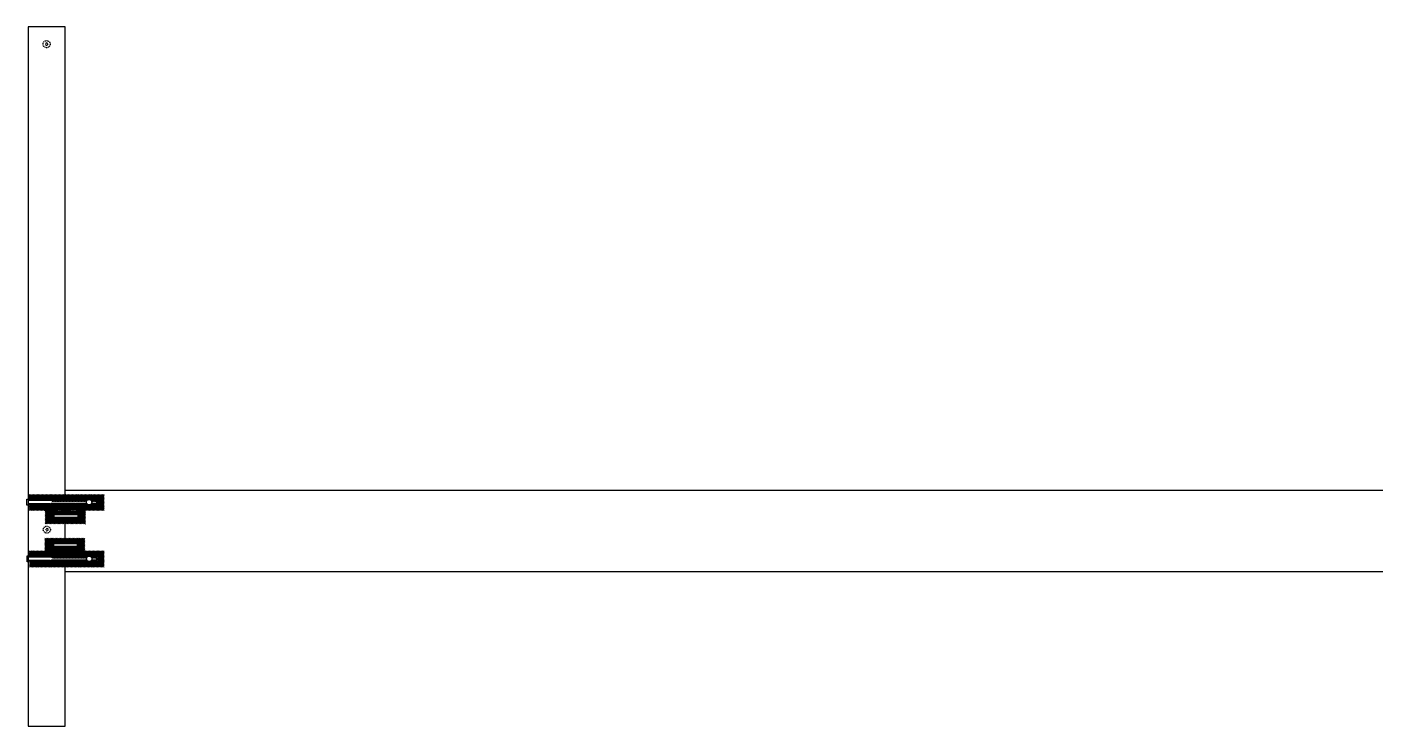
# Model space of a CAD drawing. Header units: centimetres. Extents: x -363 to 1254, y -305 to 549.
# Drawn here: x 572.5 to 755.7, y 212.3 to 307.3 of the extents above; entities that cross this region are included whole.
import ezdxf

# ---------------------------------------------------------------- set-up
doc = ezdxf.new("R2010")
doc.units = ezdxf.units.CM
doc.header["$MEASUREMENT"] = 0
doc.linetypes.add('HIDDEN2', pattern=[0.1875, 0.125, -0.0625])
for name, color, linetype in [('A-furn', 8, 'Continuous'), ('Lineeprosp', 6, 'Continuous'), ('retini', 245, 'Continuous'), ('viti', 3, 'Continuous'), ('viti e cerniere', 3, 'Continuous')]:
    doc.layers.add(name, color=color, linetype=linetype)

msp = doc.modelspace()

# ---------------------------------------------------------------- hatches: boundary and pattern name
at = {"layer": 'retini'}
h = msp.add_hatch(dxfattribs=at)
h.set_pattern_fill('ANSI31', color=256)
h.set_pattern_definition([(45, (-31.93037, 81.86892), (-0.088388348, 0.088388348), [])])
h.paths.add_polyline_path([(577.72, 243.73), (572.81, 243.73), (572.77, 243), (577.73, 243)])
h.paths.add_polyline_path([(577.73, 242.33), (572.85, 242.33), (572.85, 241.54), (577.73, 241.54)])
edge = h.paths.add_edge_path()
edge.add_arc((580.98, 242.67), 0.371, 64.0688, 115.9312)
edge.add_line((580.82, 243), (577.73, 243))
edge.add_line((577.73, 243), (577.72, 243.73))
edge.add_line((577.72, 243.73), (583.02, 243.73))
edge.add_line((583.02, 243.73), (583.02, 241.54))
edge.add_line((583.02, 241.54), (577.73, 241.54))
edge.add_line((577.73, 241.54), (577.73, 242.33))
edge.add_line((577.73, 242.33), (580.82, 242.33))
edge.add_arc((580.98, 242.67), 0.371, 245.1507, 294.8493)
edge.add_line((581.14, 242.33), (582.13, 242.33))
edge.add_line((582.13, 242.33), (582.13, 243))
edge.add_line((582.13, 243), (581.14, 243))
h = msp.add_hatch(dxfattribs=at)
h.set_pattern_fill('ANSI31', color=256)
h.set_pattern_definition([(45, (-31.77853, 77.55728), (-0.088388348, 0.088388348), [])])
h.paths.add_polyline_path([(577.88, 240.39), (575.81, 240.39), (575.81, 241.23), (577.87, 241.23), (577.87, 241.5), (575.01, 241.54), (575.01, 239.73), (577.88, 239.73)])
h.paths.add_polyline_path([(580.48, 241.54), (577.87, 241.5), (577.87, 241.23), (579.81, 241.23), (579.81, 240.39), (577.88, 240.39), (577.88, 239.73), (580.48, 239.73)])
h = msp.add_hatch(dxfattribs=at)
h.set_pattern_fill('ANSI31', color=256)
h.set_pattern_definition([(45, (-31.83867, 73.59645), (-0.088388348, 0.088388348), [])])
h.paths.add_polyline_path([(577.82, 236.42), (575.75, 236.42), (575.75, 237.27), (577.81, 237.27), (577.81, 237.8), (574.95, 237.8), (574.96, 236.04), (577.82, 236.1)])
h.paths.add_polyline_path([(580.42, 237.8), (577.81, 237.8), (577.81, 237.27), (579.75, 237.27), (579.75, 236.42), (577.82, 236.42), (577.82, 236.1), (580.42, 236.05)])
h = msp.add_hatch(dxfattribs=at)
h.set_pattern_fill('ANSI31', color=256)
h.set_pattern_definition([(45, (-31.90819, 74.1867), (-0.088388348, 0.088388348), [])])
h.paths.add_polyline_path([(577.75, 236.05), (572.84, 236.05), (572.8, 235.32), (577.75, 235.32)])
h.paths.add_polyline_path([(577.75, 234.65), (572.88, 234.65), (572.88, 233.86), (577.75, 233.86)])
edge = h.paths.add_edge_path()
edge.add_arc((581, 234.99), 0.371, 64.0688, 115.9312)
edge.add_line((580.84, 235.32), (577.75, 235.32))
edge.add_line((577.75, 235.32), (577.75, 236.05))
edge.add_line((577.75, 236.05), (583.04, 236.05))
edge.add_line((583.04, 236.05), (583.04, 233.86))
edge.add_line((583.04, 233.86), (577.75, 233.86))
edge.add_line((577.75, 233.86), (577.75, 234.65))
edge.add_line((577.75, 234.65), (580.85, 234.65))
edge.add_arc((581, 234.99), 0.371, 245.1507, 294.8493)
edge.add_line((581.16, 234.65), (582.16, 234.65))
edge.add_line((582.16, 234.65), (582.16, 235.32))
edge.add_line((582.16, 235.32), (581.16, 235.32))

# ---------------------------------------------------------------- linework, layer by layer
at = {"layer": 'A-furn'}
for p, q in [((572.72, 307.26), (572.72, 212.26)), ((577.72, 307.26), (572.72, 307.26)), ((577.72, 243), (577.72, 307.26)), ((781.72, 244.26), (577.72, 244.26)), ((577.72, 241.21), (577.72, 242.34)), ((577.72, 237.21), (577.72, 240.38)), ((577.72, 235.31), (577.72, 236.51)), ((577.72, 212.26), (577.72, 234.66)), ((577.72, 233.26), (776.72, 233.26)), ((572.72, 212.26), (577.72, 212.26))]:
    msp.add_line(p, q, dxfattribs=at)
at = {"layer": 'Lineeprosp'}
for p, q in [((572.72, 243), (580.8, 243)), ((580.81, 242.34), (572.72, 242.35)), ((581.16, 243), (582.13, 243)), ((582.13, 242.35), (581.16, 242.35)), ((582.13, 243), (582.13, 242.35)), ((575.82, 241.21), (575.82, 240.38)), ((579.81, 241.21), (575.82, 241.21)), ((575.82, 240.38), (579.81, 240.38)), ((579.81, 240.38), (579.81, 241.21)), ((575.75, 237.26), (575.75, 236.43)), ((579.74, 237.26), (575.75, 237.26)), ((575.75, 236.43), (579.74, 236.43)), ((579.74, 236.43), (579.74, 237.26)), ((572.74, 235.31), (580.82, 235.31)), ((580.83, 234.66), (572.74, 234.66)), ((581.18, 235.31), (582.15, 235.31)), ((582.15, 234.66), (581.18, 234.66)), ((582.15, 235.31), (582.15, 234.66))]:
    msp.add_line(p, q, dxfattribs=at)
at = {"layer": 'viti'}
for p, q in [((576.18, 242.82), (576.29, 242.82)), ((576.38, 242.82), (576.5, 242.82)), ((576.59, 242.82), (576.71, 242.82)), ((576.8, 242.82), (576.92, 242.82)), ((577.01, 242.82), (577.12, 242.82)), ((577.21, 242.82), (577.33, 242.82)), ((577.42, 242.82), (577.54, 242.82)), ((577.63, 242.82), (577.74, 242.82)), ((577.83, 242.82), (577.95, 242.82)), ((578.04, 242.82), (578.16, 242.82)), ((578.25, 242.82), (578.36, 242.82)), ((578.45, 242.82), (578.57, 242.82)), ((578.66, 242.82), (578.78, 242.82)), ((578.87, 242.82), (578.98, 242.82)), ((579.07, 242.82), (579.19, 242.82)), ((579.28, 242.82), (579.4, 242.82)), ((579.49, 242.82), (579.6, 242.82)), ((579.7, 242.82), (579.81, 242.82)), ((579.9, 242.82), (580.02, 242.82)), ((580.11, 242.82), (580.23, 242.82)), ((580.32, 242.82), (580.43, 242.82)), ((580.52, 242.82), (580.64, 242.82)), ((581.35, 242.82), (581.47, 242.82)), ((581.56, 242.82), (581.67, 242.82)), ((581.76, 242.82), (581.88, 242.82)), ((576.2, 235.13), (576.32, 235.13)), ((576.41, 235.13), (576.52, 235.13)), ((576.61, 235.13), (576.73, 235.13)), ((576.82, 235.13), (576.94, 235.13)), ((577.03, 235.13), (577.14, 235.13)), ((577.23, 235.13), (577.35, 235.13)), ((577.44, 235.13), (577.56, 235.13)), ((577.65, 235.13), (577.76, 235.13)), ((577.85, 235.13), (577.97, 235.13)), ((578.06, 235.13), (578.18, 235.13)), ((578.27, 235.13), (578.38, 235.13)), ((578.47, 235.13), (578.59, 235.13)), ((578.68, 235.13), (578.8, 235.13)), ((578.89, 235.13), (579, 235.13)), ((579.09, 235.13), (579.21, 235.13)), ((579.3, 235.13), (579.42, 235.13)), ((579.51, 235.13), (579.63, 235.13)), ((579.72, 235.13), (579.83, 235.13)), ((579.92, 235.13), (580.04, 235.13)), ((580.13, 235.13), (580.25, 235.13)), ((580.34, 235.13), (580.45, 235.13)), ((580.54, 235.13), (580.66, 235.13)), ((581.37, 235.13), (581.49, 235.13)), ((581.58, 235.13), (581.69, 235.13)), ((581.78, 235.13), (581.9, 235.13))]:
    msp.add_line(p, q, dxfattribs=at)
at = {"layer": 'viti', "linetype": 'HIDDEN2'}
for points in [[(575.2, 304.74), (575.36, 304.83), (575.36, 305.01), (575.2, 305.1), (575.05, 305.01), (575.05, 304.83)], [(575.24, 238.76), (575.4, 238.85), (575.4, 239.03), (575.24, 239.12), (575.09, 239.03), (575.09, 238.85)]]:
    msp.add_lwpolyline(points, close=True, dxfattribs=at)
for centre in [(575.2, 304.92), (575.24, 238.94)]:
    msp.add_circle(centre, 0.481, dxfattribs=at)
at = {"layer": 'viti'}
for centre in [(580.98, 242.67), (581, 234.99)]:
    msp.add_circle(centre, 0.371, dxfattribs=at)
at = {"layer": 'viti e cerniere'}
for p, q in [((575.85, 242.9), (572.7, 242.9)), ((575.69, 242.45), (572.7, 242.45)), ((575.69, 242.45), (575.8, 242.45)), ((575.8, 242.45), (575.89, 242.53)), ((575.85, 242.9), (575.97, 242.9)), ((575.89, 242.53), (576.01, 242.53)), ((575.97, 242.82), (575.97, 242.9)), ((575.97, 242.82), (576.09, 242.82)), ((576.01, 242.45), (576.1, 242.53)), ((576.01, 242.45), (576.01, 242.53)), ((576.09, 242.82), (576.18, 242.9)), ((576.1, 242.53), (576.22, 242.53)), ((576.18, 242.82), (576.18, 242.9)), ((576.22, 242.45), (576.31, 242.53)), ((576.22, 242.45), (576.22, 242.53)), ((576.29, 242.82), (576.38, 242.9)), ((576.31, 242.53), (576.43, 242.53)), ((576.38, 242.82), (576.38, 242.9)), ((576.43, 242.45), (576.52, 242.53)), ((576.43, 242.45), (576.43, 242.53)), ((576.5, 242.82), (576.59, 242.9)), ((576.52, 242.53), (576.63, 242.53)), ((576.59, 242.82), (576.59, 242.9)), ((576.63, 242.45), (576.72, 242.53)), ((576.63, 242.45), (576.63, 242.53)), ((576.71, 242.82), (576.8, 242.9)), ((576.72, 242.53), (576.84, 242.53)), ((576.8, 242.82), (576.8, 242.9)), ((576.84, 242.45), (576.93, 242.53)), ((576.84, 242.45), (576.84, 242.53)), ((576.92, 242.82), (577.01, 242.9)), ((576.93, 242.53), (577.05, 242.53)), ((577.01, 242.82), (577.01, 242.9)), ((577.05, 242.45), (577.14, 242.53)), ((577.05, 242.45), (577.05, 242.53)), ((577.12, 242.82), (577.21, 242.9)), ((577.14, 242.53), (577.25, 242.53)), ((577.21, 242.82), (577.21, 242.9)), ((577.25, 242.45), (577.34, 242.53)), ((577.25, 242.45), (577.25, 242.53)), ((577.33, 242.82), (577.42, 242.9)), ((577.34, 242.53), (577.46, 242.53)), ((577.42, 242.82), (577.42, 242.9)), ((577.46, 242.45), (577.55, 242.53)), ((577.46, 242.45), (577.46, 242.53)), ((577.54, 242.82), (577.63, 242.9)), ((577.55, 242.53), (577.67, 242.53)), ((577.63, 242.82), (577.63, 242.9)), ((577.67, 242.45), (577.76, 242.53)), ((577.67, 242.45), (577.67, 242.53)), ((577.74, 242.82), (577.83, 242.9)), ((577.76, 242.53), (577.87, 242.53)), ((577.83, 242.82), (577.83, 242.9)), ((577.87, 242.45), (577.96, 242.53)), ((577.87, 242.45), (577.87, 242.53)), ((577.95, 242.82), (578.04, 242.9)), ((577.96, 242.53), (578.08, 242.53)), ((578.04, 242.82), (578.04, 242.9)), ((578.08, 242.45), (578.17, 242.53)), ((578.08, 242.45), (578.08, 242.53)), ((578.16, 242.82), (578.25, 242.9)), ((578.17, 242.53), (578.29, 242.53)), ((578.25, 242.82), (578.25, 242.9)), ((578.29, 242.45), (578.38, 242.53)), ((578.29, 242.45), (578.29, 242.53)), ((578.36, 242.82), (578.45, 242.9)), ((578.38, 242.53), (578.49, 242.53)), ((578.45, 242.82), (578.45, 242.9)), ((578.49, 242.45), (578.58, 242.53)), ((578.49, 242.45), (578.49, 242.53)), ((578.57, 242.82), (578.66, 242.9)), ((578.58, 242.53), (578.7, 242.53)), ((578.66, 242.82), (578.66, 242.9)), ((578.7, 242.45), (578.79, 242.53)), ((578.7, 242.45), (578.7, 242.53)), ((578.78, 242.82), (578.87, 242.9)), ((578.79, 242.53), (578.91, 242.53)), ((578.87, 242.82), (578.87, 242.9)), ((578.91, 242.45), (579, 242.53)), ((578.91, 242.45), (578.91, 242.53)), ((578.98, 242.82), (579.07, 242.9)), ((579, 242.53), (579.11, 242.53)), ((579.07, 242.82), (579.07, 242.9)), ((579.11, 242.45), (579.21, 242.53)), ((579.11, 242.45), (579.11, 242.53)), ((579.19, 242.82), (579.28, 242.9)), ((579.21, 242.53), (579.32, 242.53)), ((579.28, 242.82), (579.28, 242.9)), ((579.32, 242.45), (579.41, 242.53)), ((579.32, 242.45), (579.32, 242.53)), ((579.4, 242.82), (579.49, 242.9)), ((579.41, 242.53), (579.53, 242.53)), ((579.49, 242.82), (579.49, 242.9)), ((579.53, 242.45), (579.62, 242.53)), ((579.53, 242.45), (579.53, 242.53)), ((579.6, 242.82), (579.7, 242.9)), ((579.62, 242.53), (579.74, 242.53)), ((579.7, 242.82), (579.7, 242.9)), ((579.74, 242.45), (579.83, 242.53)), ((579.74, 242.45), (579.74, 242.53)), ((579.81, 242.82), (579.9, 242.9)), ((579.83, 242.53), (579.94, 242.53)), ((579.9, 242.82), (579.9, 242.9)), ((579.94, 242.45), (580.03, 242.53)), ((579.94, 242.45), (579.94, 242.53)), ((580.02, 242.82), (580.11, 242.9)), ((580.03, 242.53), (580.15, 242.53)), ((580.11, 242.82), (580.11, 242.9)), ((580.15, 242.45), (580.24, 242.53)), ((580.15, 242.45), (580.15, 242.53)), ((580.23, 242.82), (580.32, 242.9)), ((580.24, 242.53), (580.36, 242.53)), ((580.32, 242.82), (580.32, 242.9)), ((580.36, 242.45), (580.45, 242.53)), ((580.36, 242.45), (580.36, 242.53)), ((580.43, 242.82), (580.52, 242.9)), ((580.45, 242.53), (580.56, 242.53)), ((580.52, 242.82), (580.52, 242.9)), ((580.56, 242.45), (580.56, 242.53)), ((581.32, 242.53), (581.39, 242.53)), ((581.35, 242.82), (581.35, 242.9)), ((581.39, 242.45), (581.48, 242.53)), ((581.39, 242.45), (581.39, 242.53)), ((581.47, 242.82), (581.56, 242.9)), ((581.48, 242.53), (581.6, 242.53)), ((581.56, 242.82), (581.56, 242.9)), ((581.6, 242.45), (581.69, 242.53)), ((581.6, 242.45), (581.6, 242.53)), ((581.67, 242.82), (581.76, 242.9)), ((581.69, 242.53), (581.8, 242.53)), ((581.76, 242.82), (581.76, 242.9)), ((581.8, 242.45), (581.89, 242.53)), ((581.8, 242.45), (581.8, 242.53)), ((581.88, 242.82), (581.97, 242.9)), ((581.89, 242.53), (582.02, 242.53)), ((581.97, 242.82), (581.97, 242.9)), ((582.02, 242.82), (581.97, 242.82)), ((582.02, 242.53), (582.02, 242.82)), ((575.87, 235.22), (572.72, 235.22)), ((575.71, 234.76), (572.72, 234.76)), ((575.71, 234.76), (575.83, 234.76)), ((575.83, 234.76), (575.92, 234.84)), ((575.87, 235.22), (575.99, 235.22)), ((575.92, 234.84), (576.03, 234.84)), ((575.99, 235.13), (575.99, 235.22)), ((575.99, 235.13), (576.11, 235.13)), ((576.03, 234.76), (576.12, 234.84)), ((576.03, 234.76), (576.03, 234.84)), ((576.11, 235.13), (576.2, 235.22)), ((576.12, 234.84), (576.24, 234.84)), ((576.2, 235.13), (576.2, 235.22)), ((576.24, 234.76), (576.33, 234.84)), ((576.24, 234.76), (576.24, 234.84)), ((576.32, 235.13), (576.41, 235.22)), ((576.33, 234.84), (576.45, 234.84)), ((576.41, 235.13), (576.41, 235.22)), ((576.45, 234.76), (576.54, 234.84)), ((576.45, 234.76), (576.45, 234.84)), ((576.52, 235.13), (576.61, 235.22)), ((576.54, 234.84), (576.65, 234.84)), ((576.61, 235.13), (576.61, 235.22)), ((576.65, 234.76), (576.74, 234.84)), ((576.65, 234.76), (576.65, 234.84)), ((576.73, 235.13), (576.82, 235.22)), ((576.74, 234.84), (576.86, 234.84)), ((576.82, 235.13), (576.82, 235.22)), ((576.86, 234.76), (576.95, 234.84)), ((576.86, 234.76), (576.86, 234.84)), ((576.94, 235.13), (577.03, 235.22)), ((576.95, 234.84), (577.07, 234.84)), ((577.03, 235.13), (577.03, 235.22)), ((577.07, 234.76), (577.16, 234.84)), ((577.07, 234.76), (577.07, 234.84)), ((577.14, 235.13), (577.23, 235.22)), ((577.16, 234.84), (577.27, 234.84)), ((577.23, 235.13), (577.23, 235.22)), ((577.27, 234.76), (577.36, 234.84)), ((577.27, 234.76), (577.27, 234.84)), ((577.35, 235.13), (577.44, 235.22)), ((577.36, 234.84), (577.48, 234.84)), ((577.44, 235.13), (577.44, 235.22)), ((577.48, 234.76), (577.57, 234.84)), ((577.48, 234.76), (577.48, 234.84)), ((577.56, 235.13), (577.65, 235.22)), ((577.57, 234.84), (577.69, 234.84)), ((577.65, 235.13), (577.65, 235.22)), ((577.69, 234.76), (577.78, 234.84)), ((577.69, 234.76), (577.69, 234.84)), ((577.76, 235.13), (577.85, 235.22)), ((577.78, 234.84), (577.89, 234.84)), ((577.85, 235.13), (577.85, 235.22)), ((577.89, 234.76), (577.98, 234.84)), ((577.89, 234.76), (577.89, 234.84)), ((577.97, 235.13), (578.06, 235.22)), ((577.98, 234.84), (578.1, 234.84)), ((578.06, 235.13), (578.06, 235.22)), ((578.1, 234.76), (578.19, 234.84)), ((578.1, 234.76), (578.1, 234.84)), ((578.18, 235.13), (578.27, 235.22)), ((578.19, 234.84), (578.31, 234.84)), ((578.27, 235.13), (578.27, 235.22)), ((578.31, 234.76), (578.4, 234.84)), ((578.31, 234.76), (578.31, 234.84)), ((578.38, 235.13), (578.47, 235.22)), ((578.4, 234.84), (578.51, 234.84)), ((578.47, 235.13), (578.47, 235.22)), ((578.51, 234.76), (578.6, 234.84)), ((578.51, 234.76), (578.51, 234.84)), ((578.59, 235.13), (578.68, 235.22)), ((578.6, 234.84), (578.72, 234.84)), ((578.68, 235.13), (578.68, 235.22)), ((578.72, 234.76), (578.81, 234.84)), ((578.72, 234.76), (578.72, 234.84)), ((578.8, 235.13), (578.89, 235.22)), ((578.81, 234.84), (578.93, 234.84)), ((578.89, 235.13), (578.89, 235.22)), ((578.93, 234.76), (579.02, 234.84)), ((578.93, 234.76), (578.93, 234.84)), ((579, 235.13), (579.09, 235.22)), ((579.02, 234.84), (579.14, 234.84)), ((579.09, 235.13), (579.09, 235.22)), ((579.14, 234.76), (579.23, 234.84)), ((579.14, 234.76), (579.14, 234.84)), ((579.21, 235.13), (579.3, 235.22)), ((579.23, 234.84), (579.34, 234.84)), ((579.3, 235.13), (579.3, 235.22)), ((579.34, 234.76), (579.43, 234.84)), ((579.34, 234.76), (579.34, 234.84)), ((579.42, 235.13), (579.51, 235.22)), ((579.43, 234.84), (579.55, 234.84)), ((579.51, 235.13), (579.51, 235.22)), ((579.55, 234.76), (579.64, 234.84)), ((579.55, 234.76), (579.55, 234.84)), ((579.63, 235.13), (579.72, 235.22)), ((579.64, 234.84), (579.76, 234.84)), ((579.72, 235.13), (579.72, 235.22)), ((579.76, 234.76), (579.85, 234.84)), ((579.76, 234.76), (579.76, 234.84)), ((579.83, 235.13), (579.92, 235.22)), ((579.85, 234.84), (579.96, 234.84)), ((579.92, 235.13), (579.92, 235.22)), ((579.96, 234.76), (580.05, 234.84)), ((579.96, 234.76), (579.96, 234.84)), ((580.04, 235.13), (580.13, 235.22)), ((580.05, 234.84), (580.17, 234.84)), ((580.13, 235.13), (580.13, 235.22)), ((580.17, 234.76), (580.26, 234.84)), ((580.17, 234.76), (580.17, 234.84)), ((580.25, 235.13), (580.34, 235.22)), ((580.26, 234.84), (580.38, 234.84)), ((580.34, 235.13), (580.34, 235.22)), ((580.38, 234.76), (580.47, 234.84)), ((580.38, 234.76), (580.38, 234.84)), ((580.45, 235.13), (580.54, 235.22)), ((580.47, 234.84), (580.58, 234.84)), ((580.54, 235.13), (580.54, 235.22)), ((580.58, 234.76), (580.58, 234.84)), ((581.34, 234.85), (581.41, 234.84)), ((581.37, 235.13), (581.37, 235.22)), ((581.41, 234.76), (581.5, 234.84)), ((581.41, 234.76), (581.41, 234.84)), ((581.49, 235.13), (581.58, 235.22)), ((581.5, 234.84), (581.62, 234.84)), ((581.58, 235.13), (581.58, 235.22)), ((581.62, 234.76), (581.71, 234.84)), ((581.62, 234.76), (581.62, 234.84)), ((581.69, 235.13), (581.78, 235.22)), ((581.71, 234.84), (581.83, 234.84)), ((581.78, 235.13), (581.78, 235.22)), ((581.83, 234.76), (581.92, 234.84)), ((581.83, 234.76), (581.83, 234.84)), ((581.9, 235.13), (581.99, 235.22)), ((581.92, 234.84), (582.04, 234.84)), ((581.99, 235.13), (581.99, 235.22)), ((582.04, 235.13), (581.99, 235.13)), ((582.04, 234.84), (582.04, 235.13))]:
    msp.add_line(p, q, dxfattribs=at)
at = {"layer": 'viti e cerniere', "linetype": 'ByBlock', "lineweight": 100}
for p, q in [((575.86, 240.97), (576.07, 241.15)), ((575.86, 240.97), (575.86, 240.63)), ((576.07, 240.45), (575.86, 240.63)), ((576.07, 241.15), (579.57, 241.15)), ((576.07, 241.15), (576.07, 240.45)), ((576.07, 241.15), (576.07, 240.98)), ((579.57, 240.45), (576.07, 240.45)), ((579.78, 240.97), (579.57, 241.15)), ((579.57, 241.15), (579.57, 240.45)), ((579.57, 240.45), (579.78, 240.63)), ((579.78, 240.97), (579.78, 240.63)), ((575.8, 237.02), (576.01, 237.21)), ((575.8, 237.02), (575.8, 236.68)), ((576.01, 236.51), (575.8, 236.68)), ((576.01, 237.21), (579.51, 237.21)), ((576.01, 237.21), (576.01, 236.51)), ((576.01, 237.21), (576.01, 237.03)), ((579.51, 236.51), (576.01, 236.51)), ((579.72, 237.02), (579.51, 237.21)), ((579.51, 237.21), (579.51, 236.51)), ((579.51, 236.51), (579.72, 236.68)), ((579.72, 237.02), (579.72, 236.68))]:
    msp.add_line(p, q, dxfattribs=at)
at = {"layer": 'viti e cerniere'}
for points in [[(572.7, 242.28), (572.54, 242.28), (572.54, 243.07), (572.7, 243.07)], [(572.72, 234.59), (572.56, 234.59), (572.56, 235.38), (572.72, 235.38)]]:
    msp.add_lwpolyline(points, close=True, dxfattribs=at)
for points in [[(580.56, 242.45), (580.64, 242.51)], [(581.3, 242.86), (581.35, 242.9)], [(580.58, 234.76), (580.66, 234.83)], [(581.32, 235.17), (581.37, 235.22)]]:
    msp.add_lwpolyline(points, dxfattribs=at)

doc.saveas('drawing.dxf')
